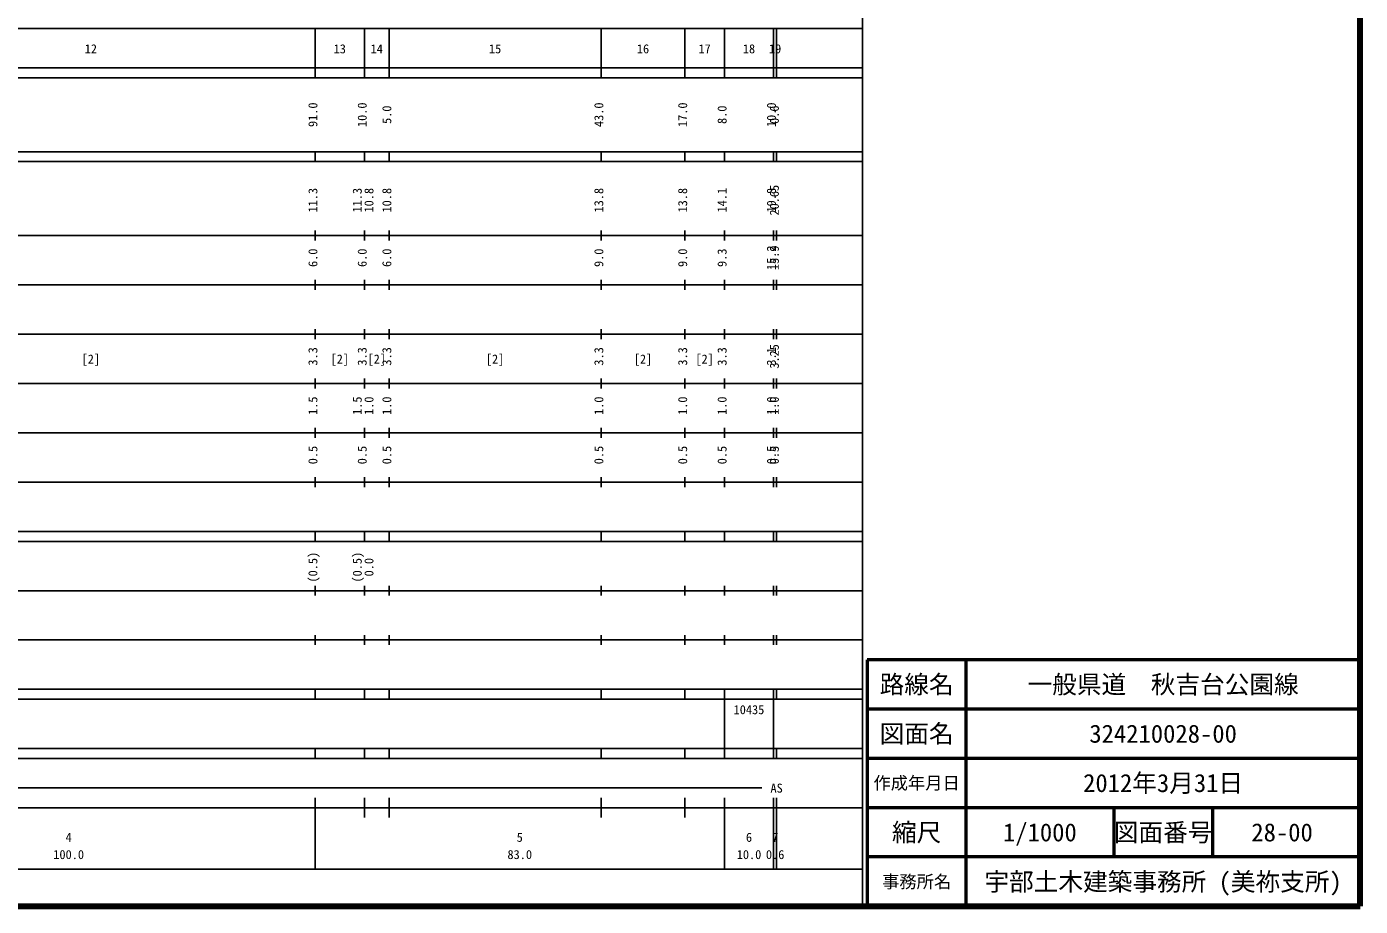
# Model space of a CAD drawing. Units: millimetres on the paper, enlarged 1000 times. Extents: x 40000 to 680000, y 20000 to 380000.
# Drawn here: x 409484 to 680000, y 20000 to 198357 of the extents above; entities that cross this region are included whole.
import ezdxf
from ezdxf.enums import TextEntityAlignment as Align

# ---------------------------------------------------------------- set-up
doc = ezdxf.new("R2010")
doc.units = ezdxf.units.MM
doc.header["$LTSCALE"] = 1000
for name, color, linetype, lineweight in [('M-TTL', 2, 'Continuous', 140), ('M-TTL-BAND', 7, 'Continuous', 25), ('M-TTL-FRAM', 2, 'Continuous', 50), ('M-TTL-LINE', 7, 'Continuous', 50)]:
    doc.layers.add(name, color=color, linetype=linetype, lineweight=lineweight)
doc.layers.add('M-TTL-TXT', color=7, linetype='Continuous')
doc.styles.add('ＭＳ ゴシック', font='')
doc.styles.get('ＭＳ ゴシック').set_extended_font_data('MS Gothic')

msp = doc.modelspace()

# ---------------------------------------------------------------- linework, layer by layer
at = {"layer": 'M-TTL'}
for p, q in [((680000, 20000), (680000, 380000)), ((40000, 20000), (680000, 20000))]:
    msp.add_line(p, q, dxfattribs=at)
at = {"layer": 'M-TTL-BAND'}
for p, q in [((579000, 20000), (579000, 370000)), ((68000, 198000), (579000, 198000)), ((468000, 188000), (468000, 198000)), ((478000, 188000), (478000, 198000)), ((483000, 188000), (483000, 198000)), ((526000, 188000), (526000, 198000)), ((543000, 188000), (543000, 198000)), ((551000, 188000), (551000, 198000)), ((561000, 188000), (561000, 198000)), ((561600, 188000), (561600, 198000)), ((40000, 190000), (579000, 190000)), ((40000, 188000), (579000, 188000)), ((40000, 173000), (579000, 173000)), ((40000, 171000), (579000, 171000)), ((468000, 171000), (468000, 173000)), ((478000, 171000), (478000, 173000)), ((483000, 171000), (483000, 173000)), ((526000, 171000), (526000, 173000)), ((543000, 171000), (543000, 173000)), ((551000, 171000), (551000, 173000)), ((561000, 171000), (561000, 173000)), ((561600, 171000), (561600, 173000)), ((468000, 155000), (468000, 157000)), ((478000, 155000), (478000, 157000)), ((483000, 155000), (483000, 157000)), ((526000, 155000), (526000, 157000)), ((543000, 155000), (543000, 157000)), ((551000, 155000), (551000, 157000)), ((561000, 155000), (561000, 157000)), ((561600, 155000), (561600, 157000)), ((40000, 156000), (579000, 156000)), ((468000, 145000), (468000, 147000)), ((478000, 145000), (478000, 147000)), ((483000, 145000), (483000, 147000)), ((526000, 145000), (526000, 147000)), ((543000, 145000), (543000, 147000)), ((551000, 145000), (551000, 147000)), ((561000, 145000), (561000, 147000)), ((561600, 145000), (561600, 147000)), ((46000, 146000), (579000, 146000)), ((52000, 136000), (579000, 136000)), ((468000, 135000), (468000, 137000)), ((478000, 135000), (478000, 137000)), ((483000, 135000), (483000, 137000)), ((526000, 135000), (526000, 137000)), ((543000, 135000), (543000, 137000)), ((551000, 135000), (551000, 137000)), ((561000, 135000), (561000, 137000)), ((561600, 135000), (561600, 137000)), ((46000, 126000), (579000, 126000)), ((468000, 125000), (468000, 127000)), ((478000, 125000), (478000, 127000)), ((483000, 125000), (483000, 127000)), ((526000, 125000), (526000, 127000)), ((543000, 125000), (543000, 127000)), ((551000, 125000), (551000, 127000)), ((561000, 125000), (561000, 127000)), ((561600, 125000), (561600, 127000)), ((468000, 115000), (468000, 117000)), ((478000, 115000), (478000, 117000)), ((483000, 115000), (483000, 117000)), ((526000, 115000), (526000, 117000)), ((543000, 115000), (543000, 117000)), ((551000, 115000), (551000, 117000)), ((561000, 115000), (561000, 117000)), ((561600, 115000), (561600, 117000)), ((52000, 116000), (579000, 116000)), ((46000, 106000), (579000, 106000)), ((468000, 105000), (468000, 107000)), ((478000, 105000), (478000, 107000)), ((483000, 105000), (483000, 107000)), ((526000, 105000), (526000, 107000)), ((543000, 105000), (543000, 107000)), ((551000, 105000), (551000, 107000)), ((561000, 105000), (561000, 107000)), ((561600, 105000), (561600, 107000)), ((40000, 96000), (579000, 96000)), ((468000, 94000), (468000, 96000)), ((478000, 94000), (478000, 96000)), ((483000, 94000), (483000, 96000)), ((526000, 94000), (526000, 96000)), ((543000, 94000), (543000, 96000)), ((551000, 94000), (551000, 96000)), ((561000, 94000), (561000, 96000)), ((561600, 94000), (561600, 96000)), ((40000, 94000), (579000, 94000)), ((49000, 84000), (579000, 84000)), ((468000, 83000), (468000, 85000)), ((478000, 83000), (478000, 85000)), ((483000, 83000), (483000, 85000)), ((526000, 83000), (526000, 85000)), ((543000, 83000), (543000, 85000)), ((551000, 83000), (551000, 85000)), ((561000, 83000), (561000, 85000)), ((561600, 83000), (561600, 85000)), ((40000, 74000), (579000, 74000)), ((468000, 73000), (468000, 75000)), ((478000, 73000), (478000, 75000)), ((483000, 73000), (483000, 75000)), ((526000, 73000), (526000, 75000)), ((543000, 73000), (543000, 75000)), ((551000, 73000), (551000, 75000)), ((561000, 73000), (561000, 75000)), ((561600, 73000), (561600, 75000)), ((40000, 64000), (579000, 64000)), ((468000, 62000), (468000, 64000)), ((478000, 62000), (478000, 64000)), ((483000, 62000), (483000, 64000)), ((526000, 62000), (526000, 64000)), ((543000, 62000), (543000, 64000)), ((551000, 52000), (551000, 64000)), ((561000, 52000), (561000, 64000)), ((561600, 62000), (561600, 64000)), ((40000, 62000), (579000, 62000)), ((40000, 52000), (579000, 52000)), ((468000, 50000), (468000, 52000)), ((478000, 50000), (478000, 52000)), ((483000, 50000), (483000, 52000)), ((526000, 50000), (526000, 52000)), ((543000, 50000), (543000, 52000)), ((551000, 50000), (551000, 52000)), ((561000, 50000), (561000, 52000)), ((561600, 50000), (561600, 52000)), ((40000, 50000), (579000, 50000)), ((71000, 44000), (558600, 44000)), ((468000, 27500), (468000, 42000)), ((478000, 38000), (478000, 42000)), ((483000, 38000), (483000, 42000)), ((526000, 38000), (526000, 42000)), ((543000, 38000), (543000, 42000)), ((551000, 27500), (551000, 42000)), ((561000, 27500), (561000, 42000)), ((561600, 27500), (561600, 42000)), ((40000, 40000), (579000, 40000)), ((68000, 27500), (579000, 27500))]:
    msp.add_line(p, q, dxfattribs=at)
at = {"layer": 'M-TTL-FRAM'}
for p, q in [((680000, 70000), (580000, 70000)), ((580000, 70000), (580000, 20000))]:
    msp.add_line(p, q, dxfattribs=at)
at = {"layer": 'M-TTL-LINE'}
for p, q in [((600000, 70000), (600000, 20000)), ((680000, 60000), (580000, 60000)), ((680000, 50000), (580000, 50000)), ((680000, 40000), (580000, 40000)), ((630000, 40000), (630000, 30000)), ((650000, 40000), (650000, 30000)), ((680000, 30000), (580000, 30000))]:
    msp.add_line(p, q, dxfattribs=at)

# ---------------------------------------------------------------- texts
at = {"layer": 'M-TTL-BAND', "style": 'ＭＳ ゴシック'}
for s, p in [('12', (422500, 192405)), ('13', (473000, 192405)), ('14', (480500, 192405)), ('15', (504500, 192405)), ('16', (534500, 192405)), ('17', (547000, 192405)), ('18', (556000, 192405)), ('19', (561300, 192405)), ('[2]', (422500, 129500)), ('[2]', (473000, 129500)), ('[2]', (480500, 129500)), ('[2]', (504500, 129500)), ('[2]', (534500, 129500)), ('[2]', (547000, 129500)), ('AS', (561600, 42500)), ('4', (418000, 32523)), ('5', (509500, 32523)), ('6', (556000, 32523)), ('7', (561300, 32523)), ('100.0', (418000, 29033)), ('83.0', (509500, 29033)), ('10.0', (556000, 29033)), ('0.6', (561300, 29033))]:
    msp.add_text(s, height=1833, dxfattribs=at).set_placement(p, align=Align.BOTTOM_CENTER)
for s, p in [('91.0', (469000, 180500)), ('10.0', (479000, 180500)), ('5.0', (484000, 180500)), ('43.0', (527000, 180500)), ('17.0', (544000, 180500)), ('8.0', (552000, 180500)), ('10.0', (562000, 180500)), ('0.6', (562600, 180500)), ('11.3', (469000, 163174)), ('11.3', (478000, 163174)), ('10.8', (480370, 163174)), ('10.8', (484000, 163174)), ('13.8', (527000, 163174)), ('13.8', (544000, 163174)), ('14.1', (552000, 163174)), ('19.8', (562000, 163174)), ('20.65', (562600, 163174)), ('6.0', (469000, 151500)), ('6.0', (479000, 151500)), ('6.0', (484000, 151500)), ('9.0', (527000, 151500)), ('9.0', (544000, 151500)), ('9.3', (552000, 151500)), ('15.2', (562000, 151500)), ('15.9', (562600, 151500)), ('3.3', (469000, 131500)), ('3.3', (479000, 131500)), ('3.3', (484000, 131500)), ('3.3', (527000, 131500)), ('3.3', (544000, 131500)), ('3.3', (552000, 131500)), ('3.1', (562000, 131500)), ('3.25', (562600, 131500)), ('1.5', (469000, 121500)), ('1.5', (478000, 121500)), ('1.0', (480370, 121500)), ('1.0', (484000, 121500)), ('1.0', (527000, 121500)), ('1.0', (544000, 121500)), ('1.0', (552000, 121500)), ('1.0', (562000, 121500)), ('1.0', (562600, 121500)), ('0.5', (469000, 111500)), ('0.5', (479000, 111500)), ('0.5', (484000, 111500)), ('0.5', (527000, 111500)), ('0.5', (544000, 111500)), ('0.5', (552000, 111500)), ('0.5', (562000, 111500)), ('0.5', (562600, 111500)), ('(0.5)', (469000, 88764)), ('(0.5)', (478000, 88764)), ('0.0', (480370, 88764))]:
    msp.add_text(s, height=1833, rotation=90, dxfattribs=at).set_placement(p, align=Align.BOTTOM_CENTER)
msp.add_text('10435', height=1833, dxfattribs=at).set_placement((552875, 58405), align=Align.BOTTOM_LEFT)
at = {"layer": 'M-TTL-TXT', "style": 'ＭＳ ゴシック'}
for s, height, p in [('路線名', 3666, (590000, 65000)), ('路線名', 3666, (590000, 65000)), ('一般県道\u3000秋吉台公園線', 3666, (640000, 65000)), ('図面名', 3666, (590000, 55000)), ('図面名', 3666, (590000, 55000)), ('324210028-00', 3666, (640000, 55000)), ('作成年月日', 2566, (590000, 45000)), ('作成年月日', 2566, (590000, 45000)), ('2012年3月31日', 3666, (640000, 45000)), ('縮尺', 3666, (590000, 35000)), ('縮尺', 3666, (590000, 35000)), ('1/1000', 3666, (615000, 35000)), ('図面番号', 3666, (640000, 35000)), ('図面番号', 3666, (640000, 35000)), ('28-00', 3666, (664125, 35000)), ('宇部土木建築事務所 (美祢支所)', 3666, (640000, 25000)), ('事務所名', 2566, (590000, 25000)), ('事務所名', 2566, (590000, 25000))]:
    msp.add_text(s, height=height, dxfattribs=at).set_placement(p, align=Align.MIDDLE_CENTER)

doc.saveas('drawing.dxf')
